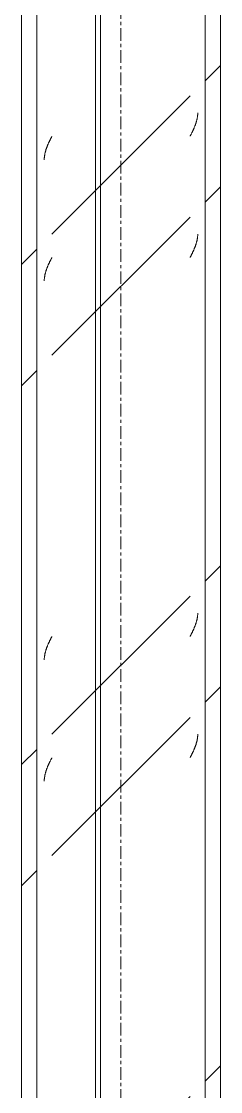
# Model space of a CAD drawing. Header units: centimetres. Extents: x -6741 to 14818, y -293 to 1595.
# Drawn here: x 1344.4 to 1364.4, y 605.6 to 713.2 of the extents above; entities that cross this region are included whole.
import ezdxf

# ---------------------------------------------------------------- set-up
doc = ezdxf.new("R2010")
doc.units = ezdxf.units.CM
doc.linetypes.add('Grid Line', pattern=[2.2225, 1.27, -0.3175, 0.3175, -0.3175])
for name, color, linetype, lineweight in [('A-WALL', 7, 'Continuous', 9), ('S-COLS', 7, 'Continuous', 9), ('S-GRID', 7, 'Continuous', 9)]:
    doc.layers.add(name, color=color, linetype=linetype, lineweight=lineweight)
pattern_1 = [(45, (152.695, 0), (-25.14472, 25.14472), []), (45, (152.695, 38.1), (-25.14472, 25.14472), [])]

# ---------------------------------------------------------------- blocks, each defined once
blk = doc.blocks.new('PQ_RVR_ARQ-01_ZZ_ZZ_MO_T_A_rvt-2-Elevación Eje 7')
at = {"layer": 'A-WALL', "color": 254, "true_color": 0xcccccc}
for p, q in [((-6102.99, 515.53), (-6102.99, 888.65)), ((-6102.49, 888.61), (-6102.49, 515.53))]:
    blk.add_line(p, q, dxfattribs=at)
blk = doc.blocks.new('FP_1-Elevación Eje 7')
at = {"layer": 'S-COLS', "color": 9, "true_color": 0xc0c0c0}
for p, q in [((-6092.76, 703.68), (-6092.75, 703.72)), ((-6092.75, 703.79), (-6092.74, 703.83)), ((-6092.75, 703.75), (-6092.75, 703.79)), ((-6092.75, 703.72), (-6092.75, 703.75)), ((-6092.74, 703.98), (-6092.74, 704.02)), ((-6092.74, 703.94), (-6092.74, 703.98)), ((-6092.74, 703.9), (-6092.74, 703.94)), ((-6092.74, 703.87), (-6092.74, 703.9)), ((-6092.74, 703.83), (-6092.74, 703.87)), ((-6093.06, 702.6), (-6093.05, 702.63)), ((-6093.05, 702.63), (-6093.03, 702.67)), ((-6093.03, 702.67), (-6093.02, 702.71)), ((-6093.02, 702.71), (-6093, 702.75)), ((-6093, 702.75), (-6092.99, 702.78)), ((-6092.99, 702.78), (-6092.97, 702.82)), ((-6092.97, 702.82), (-6092.96, 702.86)), ((-6092.96, 702.86), (-6092.95, 702.9)), ((-6092.95, 702.9), (-6092.94, 702.93)), ((-6092.94, 702.93), (-6092.92, 702.97)), ((-6092.92, 702.97), (-6092.91, 703.01)), ((-6092.91, 703.01), (-6092.9, 703.05)), ((-6092.9, 703.05), (-6092.89, 703.08)), ((-6092.89, 703.08), (-6092.88, 703.12)), ((-6092.88, 703.12), (-6092.87, 703.16)), ((-6092.87, 703.16), (-6092.86, 703.19)), ((-6092.86, 703.19), (-6092.85, 703.23)), ((-6092.85, 703.23), (-6092.84, 703.27)), ((-6092.84, 703.27), (-6092.83, 703.31)), ((-6092.83, 703.31), (-6092.82, 703.34)), ((-6092.82, 703.34), (-6092.81, 703.38)), ((-6092.81, 703.38), (-6092.8, 703.42)), ((-6092.8, 703.42), (-6092.79, 703.46)), ((-6092.79, 703.49), (-6092.78, 703.53)), ((-6092.79, 703.46), (-6092.79, 703.49)), ((-6092.78, 703.53), (-6092.77, 703.57)), ((-6092.77, 703.6), (-6092.76, 703.64)), ((-6092.77, 703.57), (-6092.77, 703.6)), ((-6092.76, 703.64), (-6092.76, 703.68)), ((-6093.5, 701.66), (-6093.49, 701.7)), ((-6093.49, 701.7), (-6093.47, 701.74)), ((-6093.47, 701.74), (-6093.45, 701.78)), ((-6093.45, 701.78), (-6093.43, 701.81)), ((-6093.43, 701.81), (-6093.41, 701.85)), ((-6093.41, 701.85), (-6093.39, 701.89)), ((-6093.39, 701.89), (-6093.37, 701.93)), ((-6093.37, 701.93), (-6093.35, 701.96)), ((-6093.35, 701.96), (-6093.34, 702)), ((-6093.34, 702), (-6093.32, 702.04)), ((-6093.32, 702.04), (-6093.3, 702.08)), ((-6093.3, 702.08), (-6093.28, 702.11)), ((-6093.28, 702.11), (-6093.26, 702.15)), ((-6093.26, 702.15), (-6093.25, 702.19)), ((-6093.25, 702.19), (-6093.23, 702.22)), ((-6093.23, 702.22), (-6093.21, 702.26)), ((-6093.21, 702.26), (-6093.19, 702.3)), ((-6093.19, 702.3), (-6093.18, 702.34)), ((-6093.18, 702.34), (-6093.16, 702.37)), ((-6093.16, 702.37), (-6093.14, 702.41)), ((-6093.14, 702.41), (-6093.13, 702.45)), ((-6093.13, 702.45), (-6093.11, 702.49)), ((-6093.11, 702.49), (-6093.09, 702.52)), ((-6093.09, 702.52), (-6093.08, 702.56)), ((-6093.08, 702.56), (-6093.06, 702.6)), ((-6092.94, 690.74), (-6092.92, 690.78)), ((-6092.92, 690.78), (-6092.91, 690.82)), ((-6092.91, 690.82), (-6092.9, 690.86)), ((-6092.9, 690.86), (-6092.89, 690.89)), ((-6092.89, 690.89), (-6092.88, 690.93)), ((-6092.88, 690.93), (-6092.87, 690.97)), ((-6092.87, 690.97), (-6092.86, 691.01)), ((-6092.86, 691.01), (-6092.85, 691.04)), ((-6092.85, 691.04), (-6092.84, 691.08)), ((-6092.84, 691.08), (-6092.83, 691.12)), ((-6092.83, 691.12), (-6092.82, 691.15)), ((-6092.82, 691.15), (-6092.81, 691.19)), ((-6092.81, 691.19), (-6092.8, 691.23)), ((-6092.8, 691.23), (-6092.79, 691.27)), ((-6092.79, 691.3), (-6092.78, 691.34)), ((-6092.79, 691.27), (-6092.79, 691.3)), ((-6092.78, 691.34), (-6092.77, 691.38)), ((-6092.77, 691.42), (-6092.76, 691.45)), ((-6092.77, 691.38), (-6092.77, 691.42)), ((-6092.76, 691.49), (-6092.75, 691.53)), ((-6092.76, 691.45), (-6092.76, 691.49)), ((-6092.75, 691.6), (-6092.74, 691.64)), ((-6092.75, 691.56), (-6092.75, 691.6)), ((-6092.75, 691.53), (-6092.75, 691.56)), ((-6092.74, 691.79), (-6092.74, 691.83)), ((-6092.74, 691.75), (-6092.74, 691.79)), ((-6092.74, 691.71), (-6092.74, 691.75)), ((-6092.74, 691.68), (-6092.74, 691.71)), ((-6092.74, 691.64), (-6092.74, 691.68)), ((-6093.41, 689.66), (-6093.39, 689.7)), ((-6093.39, 689.7), (-6093.37, 689.74)), ((-6093.37, 689.74), (-6093.35, 689.77)), ((-6093.35, 689.77), (-6093.34, 689.81)), ((-6093.34, 689.81), (-6093.32, 689.85)), ((-6093.32, 689.85), (-6093.3, 689.89)), ((-6093.3, 689.89), (-6093.28, 689.92)), ((-6093.28, 689.92), (-6093.26, 689.96)), ((-6093.26, 689.96), (-6093.25, 690)), ((-6093.25, 690), (-6093.23, 690.04)), ((-6093.23, 690.04), (-6093.21, 690.07)), ((-6093.21, 690.07), (-6093.19, 690.11)), ((-6093.19, 690.11), (-6093.18, 690.15)), ((-6093.18, 690.15), (-6093.16, 690.18)), ((-6093.16, 690.18), (-6093.14, 690.22)), ((-6093.14, 690.22), (-6093.13, 690.26)), ((-6093.13, 690.26), (-6093.11, 690.3)), ((-6093.11, 690.3), (-6093.09, 690.33)), ((-6093.09, 690.33), (-6093.08, 690.37)), ((-6093.08, 690.37), (-6093.06, 690.41)), ((-6093.06, 690.41), (-6093.05, 690.45)), ((-6093.05, 690.45), (-6093.03, 690.48)), ((-6093.03, 690.48), (-6093.02, 690.52)), ((-6093.02, 690.52), (-6093, 690.56)), ((-6093, 690.56), (-6092.99, 690.59)), ((-6092.99, 690.59), (-6092.97, 690.63)), ((-6092.97, 690.63), (-6092.96, 690.67)), ((-6092.96, 690.67), (-6092.95, 690.71)), ((-6092.95, 690.71), (-6092.94, 690.74)), ((-6093.5, 689.48), (-6093.49, 689.51)), ((-6093.49, 689.51), (-6093.47, 689.55)), ((-6093.47, 689.55), (-6093.45, 689.59)), ((-6093.45, 689.59), (-6093.43, 689.62)), ((-6093.43, 689.62), (-6093.41, 689.66)), ((-6092.81, 653.09), (-6092.8, 653.13)), ((-6092.8, 653.13), (-6092.79, 653.17)), ((-6092.79, 653.2), (-6092.78, 653.24)), ((-6092.79, 653.17), (-6092.79, 653.2)), ((-6092.78, 653.24), (-6092.77, 653.28)), ((-6092.77, 653.32), (-6092.76, 653.35)), ((-6092.77, 653.28), (-6092.77, 653.32)), ((-6092.76, 653.39), (-6092.75, 653.43)), ((-6092.76, 653.35), (-6092.76, 653.39)), ((-6092.75, 653.5), (-6092.74, 653.54)), ((-6092.75, 653.46), (-6092.75, 653.5)), ((-6092.75, 653.43), (-6092.75, 653.46)), ((-6092.74, 653.69), (-6092.74, 653.73)), ((-6092.74, 653.65), (-6092.74, 653.69)), ((-6092.74, 653.61), (-6092.74, 653.65)), ((-6092.74, 653.58), (-6092.74, 653.61)), ((-6092.74, 653.54), (-6092.74, 653.58)), ((-6093.19, 652.01), (-6093.18, 652.05)), ((-6093.18, 652.05), (-6093.16, 652.08)), ((-6093.16, 652.08), (-6093.14, 652.12)), ((-6093.14, 652.12), (-6093.13, 652.16)), ((-6093.13, 652.16), (-6093.11, 652.2)), ((-6093.11, 652.2), (-6093.09, 652.23)), ((-6093.09, 652.23), (-6093.08, 652.27)), ((-6093.08, 652.27), (-6093.06, 652.31)), ((-6093.06, 652.31), (-6093.05, 652.35)), ((-6093.05, 652.35), (-6093.03, 652.38)), ((-6093.03, 652.38), (-6093.02, 652.42)), ((-6093.02, 652.42), (-6093, 652.46)), ((-6093, 652.46), (-6092.99, 652.49)), ((-6092.99, 652.49), (-6092.97, 652.53)), ((-6092.97, 652.53), (-6092.96, 652.57)), ((-6092.96, 652.57), (-6092.95, 652.61)), ((-6092.95, 652.61), (-6092.94, 652.64)), ((-6092.94, 652.64), (-6092.92, 652.68)), ((-6092.92, 652.68), (-6092.91, 652.72)), ((-6092.91, 652.72), (-6092.9, 652.76)), ((-6092.9, 652.76), (-6092.89, 652.79)), ((-6092.89, 652.79), (-6092.88, 652.83)), ((-6092.88, 652.83), (-6092.87, 652.87)), ((-6092.87, 652.87), (-6092.86, 652.91)), ((-6092.86, 652.91), (-6092.85, 652.94)), ((-6092.85, 652.94), (-6092.84, 652.98)), ((-6092.84, 652.98), (-6092.83, 653.02)), ((-6092.83, 653.02), (-6092.82, 653.05)), ((-6092.82, 653.05), (-6092.81, 653.09)), ((-6093.5, 651.38), (-6093.49, 651.41)), ((-6093.49, 651.41), (-6093.47, 651.45)), ((-6093.47, 651.45), (-6093.45, 651.49)), ((-6093.45, 651.49), (-6093.43, 651.52)), ((-6093.43, 651.52), (-6093.41, 651.56)), ((-6093.41, 651.56), (-6093.39, 651.6)), ((-6093.39, 651.6), (-6093.37, 651.64)), ((-6093.37, 651.64), (-6093.35, 651.67)), ((-6093.35, 651.67), (-6093.34, 651.71)), ((-6093.34, 651.71), (-6093.32, 651.75)), ((-6093.32, 651.75), (-6093.3, 651.79)), ((-6093.3, 651.79), (-6093.28, 651.82)), ((-6093.28, 651.82), (-6093.26, 651.86)), ((-6093.26, 651.86), (-6093.25, 651.9)), ((-6093.25, 651.9), (-6093.23, 651.94)), ((-6093.23, 651.94), (-6093.21, 651.97)), ((-6093.21, 651.97), (-6093.19, 652.01)), ((-6092.75, 641.31), (-6092.74, 641.35)), ((-6092.75, 641.28), (-6092.75, 641.31)), ((-6092.74, 641.5), (-6092.74, 641.54)), ((-6092.74, 641.46), (-6092.74, 641.5)), ((-6092.74, 641.42), (-6092.74, 641.46)), ((-6092.74, 641.39), (-6092.74, 641.42)), ((-6092.74, 641.35), (-6092.74, 641.39)), ((-6093.03, 640.19), (-6093.02, 640.23)), ((-6093.02, 640.23), (-6093, 640.27)), ((-6093, 640.27), (-6092.99, 640.31)), ((-6092.99, 640.31), (-6092.97, 640.34)), ((-6092.97, 640.34), (-6092.96, 640.38)), ((-6092.96, 640.38), (-6092.95, 640.42)), ((-6092.95, 640.42), (-6092.94, 640.45)), ((-6092.94, 640.45), (-6092.92, 640.49)), ((-6092.92, 640.49), (-6092.91, 640.53)), ((-6092.91, 640.53), (-6092.9, 640.57)), ((-6092.9, 640.57), (-6092.89, 640.6)), ((-6092.89, 640.6), (-6092.88, 640.64)), ((-6092.88, 640.64), (-6092.87, 640.68)), ((-6092.87, 640.68), (-6092.86, 640.72)), ((-6092.86, 640.72), (-6092.85, 640.75)), ((-6092.85, 640.75), (-6092.84, 640.79)), ((-6092.84, 640.79), (-6092.83, 640.83)), ((-6092.83, 640.83), (-6092.82, 640.86)), ((-6092.82, 640.86), (-6092.81, 640.9)), ((-6092.81, 640.9), (-6092.8, 640.94)), ((-6092.8, 640.94), (-6092.79, 640.98)), ((-6092.79, 641.01), (-6092.78, 641.05)), ((-6092.79, 640.98), (-6092.79, 641.01)), ((-6092.78, 641.05), (-6092.77, 641.09)), ((-6092.77, 641.13), (-6092.76, 641.16)), ((-6092.77, 641.09), (-6092.77, 641.13)), ((-6092.76, 641.2), (-6092.75, 641.24)), ((-6092.76, 641.16), (-6092.76, 641.2)), ((-6092.75, 641.24), (-6092.75, 641.28)), ((-6093.5, 639.19), (-6093.49, 639.22)), ((-6093.49, 639.22), (-6093.47, 639.26)), ((-6093.47, 639.26), (-6093.45, 639.3)), ((-6093.45, 639.3), (-6093.43, 639.34)), ((-6093.43, 639.34), (-6093.41, 639.37)), ((-6093.41, 639.37), (-6093.39, 639.41)), ((-6093.39, 639.41), (-6093.37, 639.45)), ((-6093.37, 639.45), (-6093.35, 639.48)), ((-6093.35, 639.48), (-6093.34, 639.52)), ((-6093.34, 639.52), (-6093.32, 639.56)), ((-6093.32, 639.56), (-6093.3, 639.6)), ((-6093.3, 639.6), (-6093.28, 639.63)), ((-6093.28, 639.63), (-6093.26, 639.67)), ((-6093.26, 639.67), (-6093.25, 639.71)), ((-6093.25, 639.71), (-6093.23, 639.75)), ((-6093.23, 639.75), (-6093.21, 639.78)), ((-6093.21, 639.78), (-6093.19, 639.82)), ((-6093.19, 639.82), (-6093.18, 639.86)), ((-6093.18, 639.86), (-6093.16, 639.89)), ((-6093.16, 639.89), (-6093.14, 639.93)), ((-6093.14, 639.93), (-6093.13, 639.97)), ((-6093.13, 639.97), (-6093.11, 640.01)), ((-6093.11, 640.01), (-6093.09, 640.04)), ((-6093.09, 640.04), (-6093.08, 640.08)), ((-6093.08, 640.08), (-6093.06, 640.12)), ((-6093.06, 640.12), (-6093.05, 640.16)), ((-6093.05, 640.16), (-6093.03, 640.19))]:
    blk.add_line(p, q, dxfattribs=at)
blk = doc.blocks.new('FP_2-Elevación Eje 7')
at = {"layer": 'S-COLS', "color": 9, "true_color": 0xc0c0c0}
for p, q in [((-6107.46, 701.52), (-6107.44, 701.55)), ((-6107.44, 701.55), (-6107.42, 701.59)), ((-6107.42, 701.59), (-6107.4, 701.63)), ((-6107.4, 701.63), (-6107.38, 701.66)), ((-6107.94, 700.43), (-6107.93, 700.47)), ((-6107.93, 700.47), (-6107.91, 700.51)), ((-6107.91, 700.51), (-6107.9, 700.55)), ((-6107.9, 700.55), (-6107.89, 700.58)), ((-6107.89, 700.58), (-6107.87, 700.62)), ((-6107.87, 700.62), (-6107.86, 700.66)), ((-6107.86, 700.66), (-6107.84, 700.69)), ((-6107.84, 700.69), (-6107.83, 700.73)), ((-6107.83, 700.73), (-6107.81, 700.77)), ((-6107.81, 700.77), (-6107.8, 700.81)), ((-6107.8, 700.81), (-6107.78, 700.84)), ((-6107.78, 700.84), (-6107.76, 700.88)), ((-6107.76, 700.88), (-6107.75, 700.92)), ((-6107.75, 700.92), (-6107.73, 700.96)), ((-6107.73, 700.96), (-6107.71, 700.99)), ((-6107.71, 700.99), (-6107.7, 701.03)), ((-6107.7, 701.03), (-6107.68, 701.07)), ((-6107.68, 701.07), (-6107.66, 701.11)), ((-6107.66, 701.11), (-6107.64, 701.14)), ((-6107.64, 701.14), (-6107.63, 701.18)), ((-6107.63, 701.18), (-6107.61, 701.22)), ((-6107.61, 701.22), (-6107.59, 701.25)), ((-6107.59, 701.25), (-6107.57, 701.29)), ((-6107.57, 701.29), (-6107.55, 701.33)), ((-6107.55, 701.33), (-6107.53, 701.37)), ((-6107.53, 701.37), (-6107.52, 701.4)), ((-6107.52, 701.4), (-6107.5, 701.44)), ((-6107.5, 701.44), (-6107.48, 701.48)), ((-6107.48, 701.48), (-6107.46, 701.52)), ((-6108.15, 699.5), (-6108.14, 699.54)), ((-6108.15, 699.46), (-6108.15, 699.5)), ((-6108.15, 699.43), (-6108.15, 699.46)), ((-6108.15, 699.39), (-6108.15, 699.43)), ((-6108.15, 699.35), (-6108.15, 699.39)), ((-6108.14, 699.58), (-6108.13, 699.61)), ((-6108.14, 699.54), (-6108.14, 699.58)), ((-6108.13, 699.69), (-6108.12, 699.73)), ((-6108.13, 699.65), (-6108.13, 699.69)), ((-6108.13, 699.61), (-6108.13, 699.65)), ((-6108.12, 699.73), (-6108.11, 699.76)), ((-6108.11, 699.8), (-6108.1, 699.84)), ((-6108.11, 699.76), (-6108.11, 699.8)), ((-6108.1, 699.84), (-6108.09, 699.87)), ((-6108.09, 699.91), (-6108.08, 699.95)), ((-6108.09, 699.87), (-6108.09, 699.91)), ((-6108.08, 699.95), (-6108.07, 699.99)), ((-6108.07, 699.99), (-6108.06, 700.02)), ((-6108.06, 700.02), (-6108.05, 700.06)), ((-6108.05, 700.06), (-6108.04, 700.1)), ((-6108.04, 700.1), (-6108.03, 700.14)), ((-6108.03, 700.14), (-6108.02, 700.17)), ((-6108.02, 700.17), (-6108.01, 700.21)), ((-6108.01, 700.21), (-6108, 700.25)), ((-6108, 700.25), (-6107.99, 700.28)), ((-6107.99, 700.28), (-6107.98, 700.32)), ((-6107.98, 700.32), (-6107.97, 700.36)), ((-6107.97, 700.36), (-6107.95, 700.4)), ((-6107.95, 700.4), (-6107.94, 700.43)), ((-6108.15, 699.31), (-6108.15, 699.35)), ((-6107.8, 688.62), (-6107.78, 688.65)), ((-6107.78, 688.65), (-6107.76, 688.69)), ((-6107.76, 688.69), (-6107.75, 688.73)), ((-6107.75, 688.73), (-6107.73, 688.77)), ((-6107.73, 688.77), (-6107.71, 688.8)), ((-6107.71, 688.8), (-6107.7, 688.84)), ((-6107.7, 688.84), (-6107.68, 688.88)), ((-6107.68, 688.88), (-6107.66, 688.92)), ((-6107.66, 688.92), (-6107.64, 688.95)), ((-6107.64, 688.95), (-6107.63, 688.99)), ((-6107.63, 688.99), (-6107.61, 689.03)), ((-6107.61, 689.03), (-6107.59, 689.07)), ((-6107.59, 689.07), (-6107.57, 689.1)), ((-6107.57, 689.1), (-6107.55, 689.14)), ((-6107.55, 689.14), (-6107.53, 689.18)), ((-6107.53, 689.18), (-6107.52, 689.21)), ((-6107.52, 689.21), (-6107.5, 689.25)), ((-6107.5, 689.25), (-6107.48, 689.29)), ((-6107.48, 689.29), (-6107.46, 689.33)), ((-6107.46, 689.33), (-6107.44, 689.36)), ((-6107.44, 689.36), (-6107.42, 689.4)), ((-6107.42, 689.4), (-6107.4, 689.44)), ((-6107.4, 689.44), (-6107.38, 689.48)), ((-6108.12, 687.54), (-6108.11, 687.57)), ((-6108.11, 687.61), (-6108.1, 687.65)), ((-6108.11, 687.57), (-6108.11, 687.61)), ((-6108.1, 687.65), (-6108.09, 687.68)), ((-6108.09, 687.72), (-6108.08, 687.76)), ((-6108.09, 687.68), (-6108.09, 687.72)), ((-6108.08, 687.76), (-6108.07, 687.8)), ((-6108.07, 687.8), (-6108.06, 687.83)), ((-6108.06, 687.83), (-6108.05, 687.87)), ((-6108.05, 687.87), (-6108.04, 687.91)), ((-6108.04, 687.91), (-6108.03, 687.95)), ((-6108.03, 687.95), (-6108.02, 687.98)), ((-6108.02, 687.98), (-6108.01, 688.02)), ((-6108.01, 688.02), (-6108, 688.06)), ((-6108, 688.06), (-6107.99, 688.1)), ((-6107.99, 688.1), (-6107.98, 688.13)), ((-6107.98, 688.13), (-6107.97, 688.17)), ((-6107.97, 688.17), (-6107.95, 688.21)), ((-6107.95, 688.21), (-6107.94, 688.24)), ((-6107.94, 688.24), (-6107.93, 688.28)), ((-6107.93, 688.28), (-6107.91, 688.32)), ((-6107.91, 688.32), (-6107.9, 688.36)), ((-6107.9, 688.36), (-6107.89, 688.39)), ((-6107.89, 688.39), (-6107.87, 688.43)), ((-6107.87, 688.43), (-6107.86, 688.47)), ((-6107.86, 688.47), (-6107.84, 688.51)), ((-6107.84, 688.51), (-6107.83, 688.54)), ((-6107.83, 688.54), (-6107.81, 688.58)), ((-6107.81, 688.58), (-6107.8, 688.62)), ((-6108.15, 687.31), (-6108.14, 687.35)), ((-6108.15, 687.27), (-6108.15, 687.31)), ((-6108.15, 687.24), (-6108.15, 687.27)), ((-6108.15, 687.2), (-6108.15, 687.24)), ((-6108.15, 687.16), (-6108.15, 687.2)), ((-6108.15, 687.13), (-6108.15, 687.16)), ((-6108.14, 687.39), (-6108.13, 687.42)), ((-6108.14, 687.35), (-6108.14, 687.39)), ((-6108.13, 687.5), (-6108.12, 687.54)), ((-6108.13, 687.46), (-6108.13, 687.5)), ((-6108.13, 687.42), (-6108.13, 687.46)), ((-6107.61, 650.93), (-6107.59, 650.97)), ((-6107.59, 650.97), (-6107.57, 651)), ((-6107.57, 651), (-6107.55, 651.04)), ((-6107.55, 651.04), (-6107.53, 651.08)), ((-6107.53, 651.08), (-6107.52, 651.11)), ((-6107.52, 651.11), (-6107.5, 651.15)), ((-6107.5, 651.15), (-6107.48, 651.19)), ((-6107.48, 651.19), (-6107.46, 651.23)), ((-6107.46, 651.23), (-6107.44, 651.26)), ((-6107.44, 651.26), (-6107.42, 651.3)), ((-6107.42, 651.3), (-6107.4, 651.34)), ((-6107.4, 651.34), (-6107.38, 651.38)), ((-6108.02, 649.88), (-6108.01, 649.92)), ((-6108.01, 649.92), (-6108, 649.96)), ((-6108, 649.96), (-6107.99, 650)), ((-6107.99, 650), (-6107.98, 650.03)), ((-6107.98, 650.03), (-6107.97, 650.07)), ((-6107.97, 650.07), (-6107.95, 650.11)), ((-6107.95, 650.11), (-6107.94, 650.14)), ((-6107.94, 650.14), (-6107.93, 650.18)), ((-6107.93, 650.18), (-6107.91, 650.22)), ((-6107.91, 650.22), (-6107.9, 650.26)), ((-6107.9, 650.26), (-6107.89, 650.29)), ((-6107.89, 650.29), (-6107.87, 650.33)), ((-6107.87, 650.33), (-6107.86, 650.37)), ((-6107.86, 650.37), (-6107.84, 650.41)), ((-6107.84, 650.41), (-6107.83, 650.44)), ((-6107.83, 650.44), (-6107.81, 650.48)), ((-6107.81, 650.48), (-6107.8, 650.52)), ((-6107.8, 650.52), (-6107.78, 650.55)), ((-6107.78, 650.55), (-6107.76, 650.59)), ((-6107.76, 650.59), (-6107.75, 650.63)), ((-6107.75, 650.63), (-6107.73, 650.67)), ((-6107.73, 650.67), (-6107.71, 650.7)), ((-6107.71, 650.7), (-6107.7, 650.74)), ((-6107.7, 650.74), (-6107.68, 650.78)), ((-6107.68, 650.78), (-6107.66, 650.82)), ((-6107.66, 650.82), (-6107.64, 650.85)), ((-6107.64, 650.85), (-6107.63, 650.89)), ((-6107.63, 650.89), (-6107.61, 650.93)), ((-6108.15, 649.21), (-6108.14, 649.25)), ((-6108.15, 649.17), (-6108.15, 649.21)), ((-6108.15, 649.14), (-6108.15, 649.17)), ((-6108.15, 649.1), (-6108.15, 649.14)), ((-6108.15, 649.06), (-6108.15, 649.1)), ((-6108.15, 649.03), (-6108.15, 649.06)), ((-6108.14, 649.29), (-6108.13, 649.32)), ((-6108.14, 649.25), (-6108.14, 649.29)), ((-6108.13, 649.4), (-6108.12, 649.44)), ((-6108.13, 649.36), (-6108.13, 649.4)), ((-6108.13, 649.32), (-6108.13, 649.36)), ((-6108.12, 649.44), (-6108.11, 649.47)), ((-6108.11, 649.51), (-6108.1, 649.55)), ((-6108.11, 649.47), (-6108.11, 649.51)), ((-6108.1, 649.55), (-6108.09, 649.58)), ((-6108.09, 649.62), (-6108.08, 649.66)), ((-6108.09, 649.58), (-6108.09, 649.62)), ((-6108.08, 649.66), (-6108.07, 649.7)), ((-6108.07, 649.7), (-6108.06, 649.73)), ((-6108.06, 649.73), (-6108.05, 649.77)), ((-6108.05, 649.77), (-6108.04, 649.81)), ((-6108.04, 649.81), (-6108.03, 649.85)), ((-6108.03, 649.85), (-6108.02, 649.88)), ((-6107.42, 639.11), (-6107.4, 639.15)), ((-6107.4, 639.15), (-6107.38, 639.19)), ((-6107.91, 638.03), (-6107.9, 638.07)), ((-6107.9, 638.07), (-6107.89, 638.1)), ((-6107.89, 638.1), (-6107.87, 638.14)), ((-6107.87, 638.14), (-6107.86, 638.18)), ((-6107.86, 638.18), (-6107.84, 638.22)), ((-6107.84, 638.22), (-6107.83, 638.25)), ((-6107.83, 638.25), (-6107.81, 638.29)), ((-6107.81, 638.29), (-6107.8, 638.33)), ((-6107.8, 638.33), (-6107.78, 638.37)), ((-6107.78, 638.37), (-6107.76, 638.4)), ((-6107.76, 638.4), (-6107.75, 638.44)), ((-6107.75, 638.44), (-6107.73, 638.48)), ((-6107.73, 638.48), (-6107.71, 638.51)), ((-6107.71, 638.51), (-6107.7, 638.55)), ((-6107.7, 638.55), (-6107.68, 638.59)), ((-6107.68, 638.59), (-6107.66, 638.63)), ((-6107.66, 638.63), (-6107.64, 638.66)), ((-6107.64, 638.66), (-6107.63, 638.7)), ((-6107.63, 638.7), (-6107.61, 638.74)), ((-6107.61, 638.74), (-6107.59, 638.78)), ((-6107.59, 638.78), (-6107.57, 638.81)), ((-6107.57, 638.81), (-6107.55, 638.85)), ((-6107.55, 638.85), (-6107.53, 638.89)), ((-6107.53, 638.89), (-6107.52, 638.92)), ((-6107.52, 638.92), (-6107.5, 638.96)), ((-6107.5, 638.96), (-6107.48, 639)), ((-6107.48, 639), (-6107.46, 639.04)), ((-6107.46, 639.04), (-6107.44, 639.07)), ((-6107.44, 639.07), (-6107.42, 639.11)), ((-6108.15, 637.02), (-6108.14, 637.06)), ((-6108.15, 636.99), (-6108.15, 637.02)), ((-6108.15, 636.95), (-6108.15, 636.99)), ((-6108.14, 637.1), (-6108.13, 637.13)), ((-6108.14, 637.06), (-6108.14, 637.1)), ((-6108.13, 637.21), (-6108.12, 637.25)), ((-6108.13, 637.17), (-6108.13, 637.21)), ((-6108.13, 637.13), (-6108.13, 637.17)), ((-6108.12, 637.25), (-6108.11, 637.28)), ((-6108.11, 637.32), (-6108.1, 637.36)), ((-6108.11, 637.28), (-6108.11, 637.32)), ((-6108.1, 637.36), (-6108.09, 637.4)), ((-6108.09, 637.43), (-6108.08, 637.47)), ((-6108.09, 637.4), (-6108.09, 637.43)), ((-6108.08, 637.47), (-6108.07, 637.51)), ((-6108.07, 637.51), (-6108.06, 637.54)), ((-6108.06, 637.54), (-6108.05, 637.58)), ((-6108.05, 637.58), (-6108.04, 637.62)), ((-6108.04, 637.62), (-6108.03, 637.66)), ((-6108.03, 637.66), (-6108.02, 637.69)), ((-6108.02, 637.69), (-6108.01, 637.73)), ((-6108.01, 637.73), (-6108, 637.77)), ((-6108, 637.77), (-6107.99, 637.81)), ((-6107.99, 637.81), (-6107.98, 637.84)), ((-6107.98, 637.84), (-6107.97, 637.88)), ((-6107.97, 637.88), (-6107.95, 637.92)), ((-6107.95, 637.92), (-6107.94, 637.95)), ((-6107.94, 637.95), (-6107.93, 637.99)), ((-6107.93, 637.99), (-6107.91, 638.03)), ((-6108.15, 636.91), (-6108.15, 636.95)), ((-6108.15, 636.87), (-6108.15, 636.91)), ((-6108.15, 636.84), (-6108.15, 636.87))]:
    blk.add_line(p, q, dxfattribs=at)
blk = doc.blocks.new('UC-Perfil universal-Pilar - 200 x 200-1745402-Elevación Eje 7')
at = {"layer": 'S-COLS', "true_color": 0xc0c0c0}
h = blk.add_hatch(dxfattribs=at)
h.set_pattern_fill('FP_14', color=9, style=0, pattern_type=2)
h.set_pattern_definition(pattern_1)
h.paths.add_polyline_path([(-6108.9, 94), (-6108.9, 933.53), (-6110.44, 933.53), (-6110.44, 94)])
h = blk.add_hatch(dxfattribs=at)
h.set_pattern_fill('FP_14', color=9, style=0, pattern_type=2)
h.set_pattern_definition(pattern_1)
h.paths.add_polyline_path([(-6107.38, 94), (-6093.5, 94), (-6093.5, 933.53), (-6107.38, 933.53), (-6107.38, 291.61)])
h = blk.add_hatch(dxfattribs=at)
h.set_pattern_fill('FP_14', color=9, style=0, pattern_type=2)
h.set_pattern_definition(pattern_1)
h.paths.add_polyline_path([(-6090.44, 94), (-6090.44, 933.53), (-6091.98, 933.53), (-6091.98, 94)])
at = {"layer": 'S-COLS'}
for p, q in [((-6110.44, 933.53), (-6110.44, 94)), ((-6108.9, 933.53), (-6108.9, 94)), ((-6091.98, 933.53), (-6091.98, 94)), ((-6090.44, 933.53), (-6090.44, 94))]:
    blk.add_line(p, q, dxfattribs=at)
for name in ['FP_1-Elevación Eje 7', 'FP_2-Elevación Eje 7']:
    blk.add_blockref(name, (0, 0), dxfattribs=at)

msp = doc.modelspace()

# ---------------------------------------------------------------- linework, layer by layer
at = {"layer": 'S-GRID', "color": 253, "linetype": 'Grid Line', "true_color": 0xaaaaaa}
msp.add_line((1354.362, -293.309), (1354.362, 1407.845), dxfattribs=at)

# ---------------------------------------------------------------- block references
at = {"lineweight": 5}
msp.add_blockref('PQ_RVR_ARQ-01_ZZ_ZZ_MO_T_A_rvt-2-Elevación Eje 7', (7454.807, 0), dxfattribs=at)
at = {"layer": 'S-COLS'}
msp.add_blockref('UC-Perfil universal-Pilar - 200 x 200-1745402-Elevación Eje 7', (7454.807, 0), dxfattribs=at)

doc.saveas('drawing.dxf')
